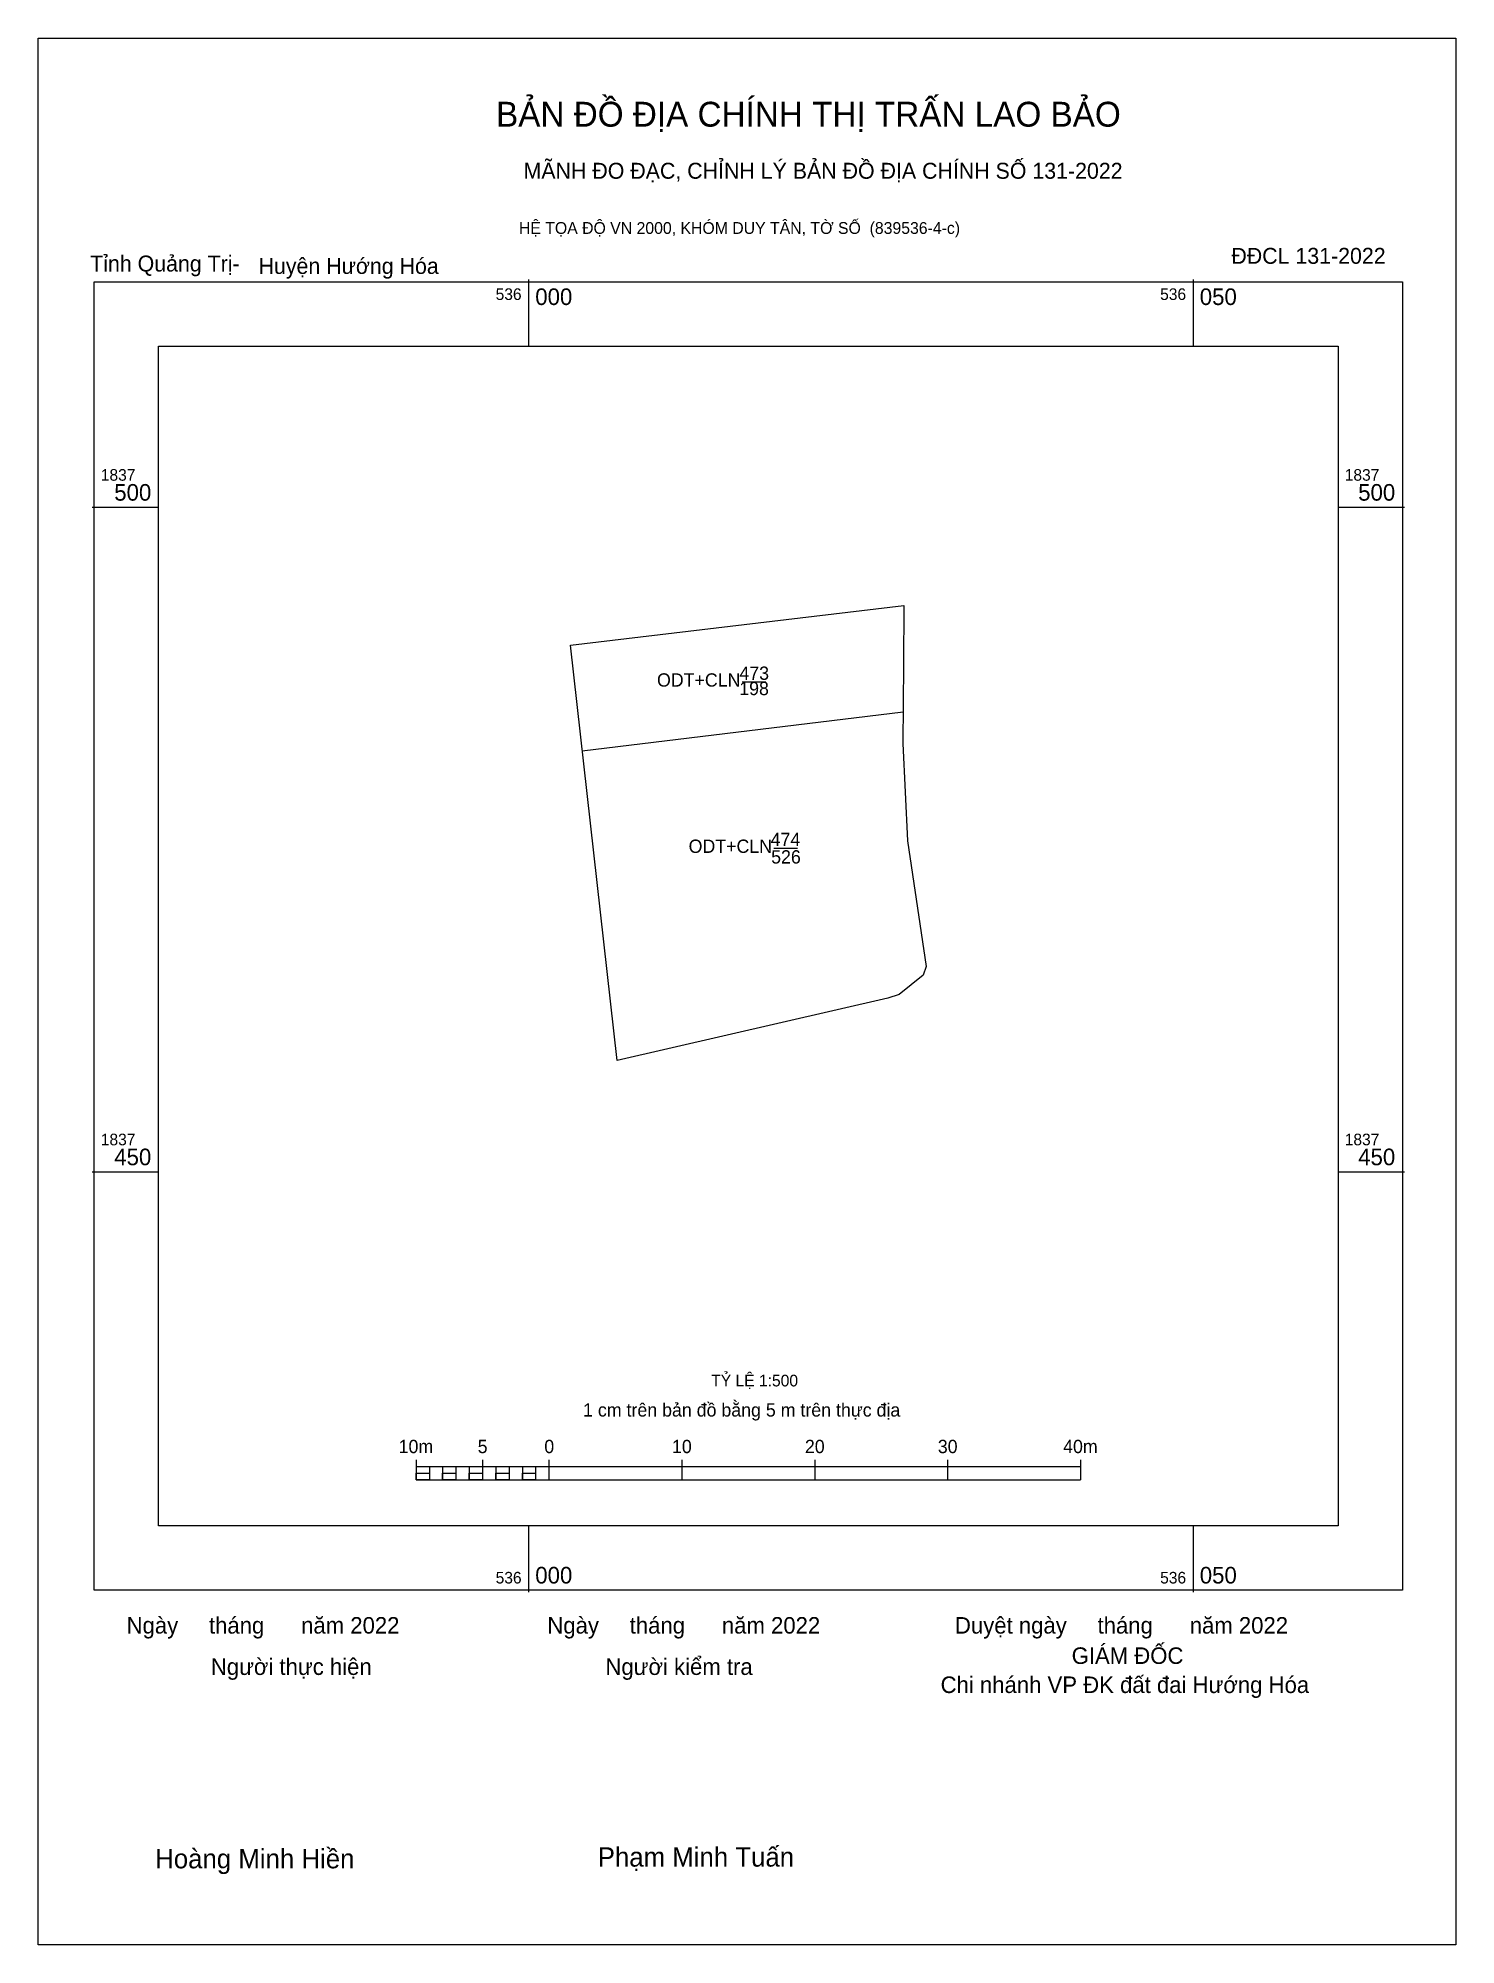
# Model space of a CAD drawing. Extents: x 535552 to 536070, y 1836930 to 1837535.
# Drawn here: x 535963.1 to 536069.8, y 1837391.8 to 1837535.3 of the extents above.
import ezdxf

# ---------------------------------------------------------------- set-up
doc = ezdxf.new("R2010")
doc.units = 0
for name, color, linetype in [('Level 1', 7, 'Continuous'), ('Level 10', 7, 'Continuous'), ('Level 15', 7, 'Continuous'), ('Level 27', 7, 'Continuous'), ('Level 6', 7, 'Continuous'), ('Level 62', 7, 'Continuous'), ('Level 63', 7, 'Continuous'), ('Level 9', 7, 'Continuous')]:
    doc.layers.add(name, color=color, linetype=linetype)

msp = doc.modelspace()

# ---------------------------------------------------------------- linework, layer by layer
at = {"layer": 'Level 10'}
msp.add_lwpolyline([(536028.16, 1837482.24), (536028.51, 1837474.9), (536029.92, 1837465.45), (536029.7, 1837464.79), (536027.89, 1837463.34), (536027.02, 1837463.06), (536006.66, 1837458.39), (536003.14, 1837489.63), (536028.23, 1837492.61), (536028.2, 1837488.16)], close=True, dxfattribs=at)
at = {"layer": 'Level 15'}
for p, q in [((536016.07, 1837486.87), (536017.84, 1837486.87)), ((536004.03, 1837481.68), (536028.18, 1837484.61)), ((536018.45, 1837474.36), (536020.22, 1837474.36))]:
    msp.add_line(p, q, dxfattribs=at)
msp.add_lwpolyline([(535963.09, 1837535.3), (536069.77, 1837535.3), (536069.77, 1837391.84), (535963.09, 1837391.84)], close=True, dxfattribs=at)
at = {"layer": 'Level 27'}
for p, q in [((536028.23, 1837492.61), (536028.23, 1837492.61)), ((536003.14, 1837489.63), (536003.14, 1837489.63))]:
    msp.add_line(p, q, dxfattribs=at)
at = {"layer": 'Level 62'}
msp.add_lwpolyline([(535972.15, 1837512.13), (536060.91, 1837512.13), (536060.91, 1837423.37), (535972.15, 1837423.37)], close=True, dxfattribs=at)
at = {"layer": 'Level 63'}
for p, q in [((536000, 1837517.13), (536000, 1837512.13)), ((536050, 1837517.13), (536050, 1837512.13)), ((535967.15, 1837500), (535972.15, 1837500)), ((536060.91, 1837500), (536065.91, 1837500)), ((535967.15, 1837450), (535972.15, 1837450)), ((536060.91, 1837450), (536065.91, 1837450)), ((535991.53, 1837428.34), (535991.53, 1837426.84)), ((535991.53, 1837427.84), (536041.53, 1837427.84)), ((535992.53, 1837427.84), (535992.53, 1837426.84)), ((535993.53, 1837427.84), (535993.53, 1837426.84)), ((535994.53, 1837427.84), (535994.53, 1837426.84)), ((535995.53, 1837427.84), (535995.53, 1837426.84)), ((535996.53, 1837428.34), (535996.53, 1837426.84)), ((535996.53, 1837427.84), (535996.53, 1837426.84)), ((535997.53, 1837427.84), (535997.53, 1837426.84)), ((535998.53, 1837427.84), (535998.53, 1837426.84)), ((535999.53, 1837427.84), (535999.53, 1837426.84)), ((536000.53, 1837427.84), (536000.53, 1837426.84)), ((536001.53, 1837428.34), (536001.53, 1837426.84)), ((536001.53, 1837427.84), (536001.53, 1837426.84)), ((536011.53, 1837428.34), (536011.53, 1837426.84)), ((536021.53, 1837428.34), (536021.53, 1837426.84)), ((536031.53, 1837428.34), (536031.53, 1837426.84)), ((536041.53, 1837428.34), (536041.53, 1837426.84)), ((535991.53, 1837426.84), (536041.53, 1837426.84)), ((536000, 1837423.37), (536000, 1837418.37)), ((536050, 1837423.37), (536050, 1837418.37))]:
    msp.add_line(p, q, dxfattribs=at)
for points in [[(535967.31, 1837516.97), (536065.75, 1837516.97), (536065.75, 1837418.53), (535967.31, 1837418.53)], [(535991.53, 1837427.34), (535992.53, 1837427.34), (535992.53, 1837426.84), (535991.53, 1837426.84)], [(535991.53, 1837427.34), (535992.53, 1837427.34), (535992.53, 1837426.84), (535991.53, 1837426.84)], [(535993.53, 1837427.34), (535994.53, 1837427.34), (535994.53, 1837426.84), (535993.53, 1837426.84)], [(535995.53, 1837427.34), (535996.53, 1837427.34), (535996.53, 1837426.84), (535995.53, 1837426.84)], [(535997.53, 1837427.34), (535998.53, 1837427.34), (535998.53, 1837426.84), (535997.53, 1837426.84)], [(535999.53, 1837427.34), (536000.53, 1837427.34), (536000.53, 1837426.84), (535999.53, 1837426.84)]]:
    msp.add_lwpolyline(points, close=True, dxfattribs=at)

# ---------------------------------------------------------------- texts
at = {"layer": 'Level 1'}
for s, p in [('473', (536015.86, 1837487.02)), ('ODT+CLN', (536009.66, 1837486.51)), ('198', (536015.85, 1837485.87)), ('474', (536018.21, 1837474.51)), ('ODT+CLN', (536012.04, 1837474)), ('526', (536018.25, 1837473.2))]:
    msp.add_text(s, height=1, dxfattribs=at).set_placement(p)
at = {"layer": 'Level 6'}
msp.add_text('TỶ LỆ 1:500', height=0.879, dxfattribs=at).set_placement((536013.74, 1837433.86))
at = {"layer": 'Level 63'}
for s, height, p in [('BẢN ĐỒ ĐỊA CHÍNH THỊ TRẤN LAO BẢO', 1.8718, (535997.55, 1837528.64)), ('MÃNH ĐO ĐẠC, CHỈNH LÝ BẢN ĐỒ ĐỊA CHÍNH SỐ 131-2022', 1.2011, (535999.62, 1837524.72)), ('HỆ TỌA ĐỘ VN 2000, KHÓM DUY TÂN, TỜ SỐ  (839536-4-c)', 0.8891, (535999.27, 1837520.57)), ('536', 0.875, (535997.52, 1837515.6)), ('000', 1.25, (536000.5, 1837515.22)), ('536', 0.875, (536047.52, 1837515.6)), ('050', 1.25, (536050.5, 1837515.22)), ('1837', 0.875, (535967.81, 1837502)), ('1837', 0.875, (536061.41, 1837502)), ('500', 1.25, (535968.82, 1837500.5)), ('500', 1.25, (536062.42, 1837500.5)), ('D', 0.00501, (536006.66, 1837458.39)), ('D', 0.00501, (536006.66, 1837458.39)), ('D', 0.00501, (536006.66, 1837458.39)), ('D', 0.00501, (536006.66, 1837458.39)), ('1837', 0.875, (535967.81, 1837452)), ('1837', 0.875, (536061.41, 1837452)), ('450', 1.25, (535968.82, 1837450.5)), ('450', 1.25, (536062.42, 1837450.5)), ('1 cm trên bản đồ bằng 5 m trên thực địa', 1, (536004.1, 1837431.59)), ('10m', 1, (535990.22, 1837428.84)), ('5', 1, (535996.17, 1837428.84)), ('0', 1, (536001.18, 1837428.84)), ('10', 1, (536010.79, 1837428.84)), ('20', 1, (536020.79, 1837428.84)), ('30', 1, (536030.79, 1837428.84)), ('40m', 1, (536040.22, 1837428.84)), ('536', 0.875, (535997.52, 1837419.03)), ('000', 1.25, (536000.5, 1837419.03)), ('536', 0.875, (536047.52, 1837419.03)), ('050', 1.25, (536050.5, 1837419.03)), ('Ngày     tháng      năm 2022', 1.2442, (535969.75, 1837415.26)), ('Ngày     tháng      năm 2022', 1.2442, (536001.41, 1837415.26)), ('Duyệt ngày     tháng      năm 2022', 1.2442, (536032.08, 1837415.26)), ('Người thực hiện', 1.2442, (535976.09, 1837412.15)), ('Người kiểm tra', 1.2442, (536005.78, 1837412.15)), ('GIÁM ĐỐC', 1.244, (536040.86, 1837412.98)), ('Chi nhánh VP ĐK đất đai Hướng Hóa', 1.2442, (536031, 1837410.79)), ('Hoàng Minh Hiền', 1.4512, (535971.9, 1837397.6)), ('Phạm Minh Tuấn', 1.4512, (536005.2, 1837397.73))]:
    msp.add_text(s, height=height, dxfattribs=at).set_placement(p)
at = {"layer": 'Level 9'}
for s, p in [('ĐĐCL 131-2022', (536052.88, 1837518.32)), ('Tỉnh Quảng Trị-', (535967.01, 1837517.74)), ('Huyện Hướng Hóa', (535979.68, 1837517.56))]:
    msp.add_text(s, height=1.2011, dxfattribs=at).set_placement(p)

doc.saveas('drawing.dxf')
